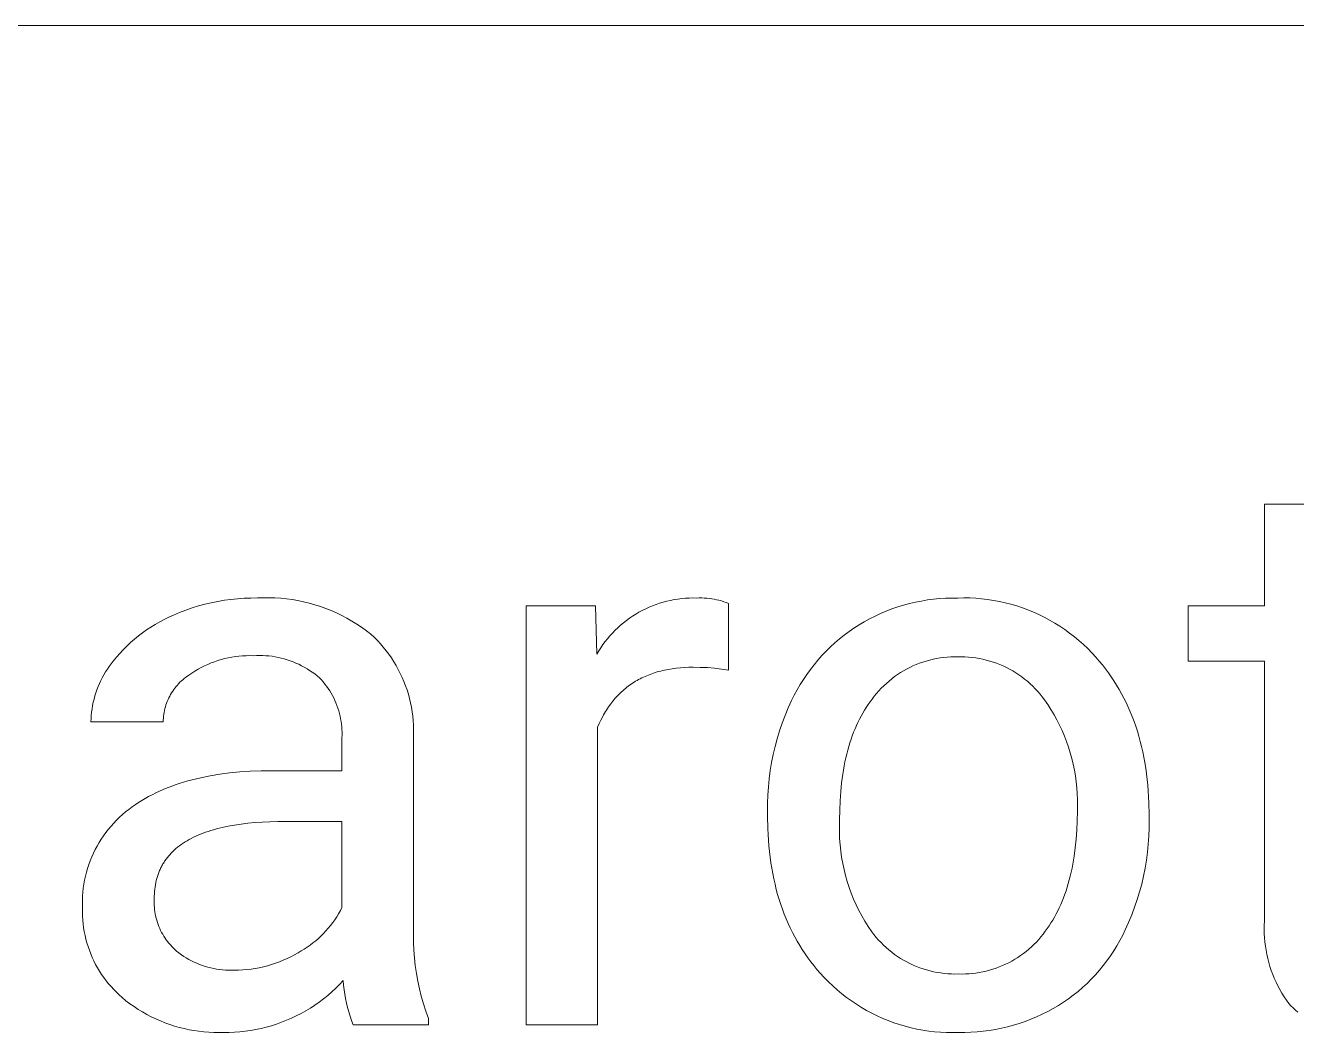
# Model space of a CAD drawing. Header units: millimetres. Extents: x 578 to 4608, y -138 to 2677.
# Drawn here: x 3785.6 to 3871.7, y 244.1 to 312.2 of the extents above; entities that cross this region are included whole.
import ezdxf

# ---------------------------------------------------------------- set-up
doc = ezdxf.new("R2010")
doc.units = ezdxf.units.MM
doc.header["$MEASUREMENT"] = 0
doc.layers.add('Domyślny', color=7, linetype='Continuous', true_color=0x000000)

msp = doc.modelspace()

# ---------------------------------------------------------------- linework, layer by layer
at = {"layer": 'Domyślny', "color": 18, "lineweight": 15, "true_color": 0x000000}
for p, q in [((4604.455, 312.228), (3085.218, 312.228)), ((3869.511, 272.946), (3869.511, 279.817)), ((3869.511, 279.817), (3874.356, 279.817)), ((3796.499, 272.655), (3796.924, 272.801)), ((3796.924, 272.801), (3797.354, 272.934)), ((3797.354, 272.934), (3797.789, 273.052)), ((3797.789, 273.052), (3798.226, 273.156)), ((3798.226, 273.156), (3798.667, 273.245)), ((3798.667, 273.245), (3799.111, 273.32)), ((3799.111, 273.32), (3799.557, 273.381)), ((3799.557, 273.381), (3800.005, 273.426)), ((3800.005, 273.426), (3800.454, 273.457)), ((3800.454, 273.457), (3800.904, 273.473)), ((3800.904, 273.473), (3801.354, 273.474)), ((3801.354, 273.474), (3801.746, 273.49)), ((3801.746, 273.49), (3802.138, 273.491)), ((3802.138, 273.491), (3802.531, 273.479)), ((3802.531, 273.479), (3802.922, 273.453)), ((3802.922, 273.453), (3803.313, 273.414)), ((3803.313, 273.414), (3803.702, 273.361)), ((3803.702, 273.361), (3804.088, 273.294)), ((3804.088, 273.294), (3804.473, 273.214)), ((3804.473, 273.214), (3804.854, 273.121)), ((3804.854, 273.121), (3805.232, 273.015)), ((3805.232, 273.015), (3805.605, 272.895)), ((3805.605, 272.895), (3805.975, 272.763)), ((3805.975, 272.763), (3806.339, 272.617)), ((3819.528, 244.589), (3819.528, 272.947)), ((3819.528, 272.947), (3824.238, 272.947)), ((3824.238, 272.947), (3824.319, 269.672)), ((3827.626, 272.744), (3827.858, 272.849)), ((3827.858, 272.849), (3828.093, 272.947)), ((3828.093, 272.947), (3828.332, 273.036)), ((3828.332, 273.036), (3828.573, 273.118)), ((3828.573, 273.118), (3828.817, 273.191)), ((3828.817, 273.191), (3829.063, 273.256)), ((3829.063, 273.256), (3829.311, 273.313)), ((3829.311, 273.313), (3829.561, 273.361)), ((3829.561, 273.361), (3829.813, 273.4)), ((3829.813, 273.4), (3830.066, 273.432)), ((3830.066, 273.432), (3830.319, 273.454)), ((3830.319, 273.454), (3830.574, 273.468)), ((3830.574, 273.468), (3830.828, 273.474)), ((3830.828, 273.474), (3831.083, 273.47)), ((3831.083, 273.47), (3831.252, 273.476)), ((3831.252, 273.476), (3831.42, 273.476)), ((3831.42, 273.476), (3831.589, 273.471)), ((3831.589, 273.471), (3831.758, 273.459)), ((3831.758, 273.459), (3831.926, 273.443)), ((3831.926, 273.443), (3832.093, 273.42)), ((3832.093, 273.42), (3832.26, 273.392)), ((3832.26, 273.392), (3832.425, 273.358)), ((3832.425, 273.358), (3832.589, 273.319)), ((3832.589, 273.319), (3832.752, 273.274)), ((3832.752, 273.274), (3832.913, 273.224)), ((3832.913, 273.224), (3833.073, 273.169)), ((3833.073, 273.169), (3833.23, 273.108)), ((3833.23, 273.108), (3833.23, 268.599)), ((3844.297, 272.73), (3844.687, 272.865)), ((3844.687, 272.865), (3845.082, 272.986)), ((3845.082, 272.986), (3845.48, 273.094)), ((3845.48, 273.094), (3845.882, 273.189)), ((3845.882, 273.189), (3846.287, 273.27)), ((3846.287, 273.27), (3846.694, 273.338)), ((3846.694, 273.338), (3847.103, 273.392)), ((3847.103, 273.392), (3847.514, 273.432)), ((3847.514, 273.432), (3847.926, 273.459)), ((3847.926, 273.459), (3848.338, 273.472)), ((3848.338, 273.472), (3848.751, 273.472)), ((3848.751, 273.472), (3849.156, 273.48)), ((3849.156, 273.48), (3849.56, 273.474)), ((3849.56, 273.474), (3849.964, 273.454)), ((3849.964, 273.454), (3850.367, 273.42)), ((3850.367, 273.42), (3850.769, 273.373)), ((3850.769, 273.373), (3851.169, 273.313)), ((3851.169, 273.313), (3851.566, 273.238)), ((3851.566, 273.238), (3851.961, 273.151)), ((3851.961, 273.151), (3852.353, 273.05)), ((3852.353, 273.05), (3852.741, 272.935)), ((3852.741, 272.935), (3853.125, 272.808)), ((3853.125, 272.808), (3853.504, 272.668)), ((3864.344, 269.201), (3864.344, 272.946)), ((3864.344, 272.946), (3869.511, 272.946)), ((3794.732, 271.862), (3795.037, 272.025)), ((3795.037, 272.025), (3795.348, 272.178)), ((3795.348, 272.178), (3795.663, 272.32)), ((3795.663, 272.32), (3796.078, 272.494)), ((3796.078, 272.494), (3796.499, 272.655)), ((3806.339, 272.617), (3806.699, 272.459)), ((3806.699, 272.459), (3807.052, 272.289)), ((3807.052, 272.289), (3807.4, 272.106)), ((3807.4, 272.106), (3807.741, 271.912)), ((3807.741, 271.912), (3808.075, 271.705)), ((3826.122, 271.795), (3826.322, 271.952)), ((3826.322, 271.952), (3826.528, 272.102)), ((3826.528, 272.102), (3826.739, 272.245)), ((3826.739, 272.245), (3826.954, 272.381)), ((3826.954, 272.381), (3827.174, 272.509)), ((3827.174, 272.509), (3827.398, 272.63)), ((3827.398, 272.63), (3827.626, 272.744)), ((3842.424, 271.869), (3842.786, 272.066)), ((3842.786, 272.066), (3843.155, 272.251)), ((3843.155, 272.251), (3843.531, 272.423)), ((3843.531, 272.423), (3843.911, 272.583)), ((3843.911, 272.583), (3844.297, 272.73)), ((3853.504, 272.668), (3853.878, 272.515)), ((3853.878, 272.515), (3854.247, 272.349)), ((3854.247, 272.349), (3854.61, 272.171)), ((3854.61, 272.171), (3854.967, 271.98)), ((3854.967, 271.98), (3855.317, 271.778)), ((3793.293, 270.903), (3793.568, 271.114)), ((3793.568, 271.114), (3793.849, 271.315)), ((3793.849, 271.315), (3794.137, 271.507)), ((3794.137, 271.507), (3794.432, 271.69)), ((3794.432, 271.69), (3794.732, 271.862)), ((3808.075, 271.705), (3808.401, 271.488)), ((3808.401, 271.488), (3808.72, 271.259)), ((3808.72, 271.259), (3809.03, 271.018)), ((3825.205, 270.914), (3825.376, 271.103)), ((3825.376, 271.103), (3825.553, 271.285)), ((3825.553, 271.285), (3825.737, 271.462)), ((3825.737, 271.462), (3825.927, 271.632)), ((3825.927, 271.632), (3826.122, 271.795)), ((3841.061, 270.958), (3841.389, 271.203)), ((3841.389, 271.203), (3841.724, 271.437)), ((3841.724, 271.437), (3842.068, 271.66)), ((3842.068, 271.66), (3842.424, 271.869)), ((3855.317, 271.778), (3855.661, 271.564)), ((3855.661, 271.564), (3855.996, 271.338)), ((3855.996, 271.338), (3856.324, 271.101)), ((3856.324, 271.101), (3856.644, 270.853)), ((3792.268, 269.974), (3792.512, 270.219)), ((3792.512, 270.219), (3792.765, 270.455)), ((3792.765, 270.455), (3793.025, 270.684)), ((3793.025, 270.684), (3793.293, 270.903)), ((3809.03, 271.018), (3809.25, 270.811)), ((3809.25, 270.811), (3809.463, 270.595)), ((3809.463, 270.595), (3809.669, 270.373)), ((3809.669, 270.373), (3809.866, 270.144)), ((3824.586, 270.106), (3824.73, 270.316)), ((3824.73, 270.316), (3824.882, 270.521)), ((3824.882, 270.521), (3825.04, 270.72)), ((3825.04, 270.72), (3825.205, 270.914)), ((3840.13, 270.158), (3840.432, 270.435)), ((3840.432, 270.435), (3840.742, 270.702)), ((3840.742, 270.702), (3841.061, 270.958)), ((3856.644, 270.853), (3856.954, 270.595)), ((3856.954, 270.595), (3857.256, 270.325)), ((3857.256, 270.325), (3857.549, 270.046)), ((3791.583, 269.193), (3791.803, 269.461)), ((3791.803, 269.461), (3792.031, 269.721)), ((3792.031, 269.721), (3792.268, 269.974)), ((3798.898, 269.309), (3798.665, 269.239)), ((3799.135, 269.372), (3798.898, 269.309)), ((3799.373, 269.426), (3799.135, 269.372)), ((3799.613, 269.471), (3799.373, 269.426)), ((3799.854, 269.509), (3799.613, 269.471)), ((3800.096, 269.538), (3799.854, 269.509)), ((3800.34, 269.558), (3800.096, 269.538)), ((3800.584, 269.57), (3800.34, 269.558)), ((3800.828, 269.574), (3800.584, 269.57)), ((3801.072, 269.569), (3800.828, 269.574)), ((3801.282, 269.58), (3801.072, 269.569)), ((3801.493, 269.583), (3801.282, 269.58)), ((3801.704, 269.58), (3801.493, 269.583)), ((3801.915, 269.569), (3801.704, 269.58)), ((3802.125, 269.551), (3801.915, 269.569)), ((3802.334, 269.526), (3802.125, 269.551)), ((3802.543, 269.494), (3802.334, 269.526)), ((3802.75, 269.454), (3802.543, 269.494)), ((3802.956, 269.408), (3802.75, 269.454)), ((3803.16, 269.355), (3802.956, 269.408)), ((3803.362, 269.295), (3803.16, 269.355)), ((3809.866, 270.144), (3810.056, 269.908)), ((3810.056, 269.908), (3810.238, 269.665)), ((3810.238, 269.665), (3810.411, 269.417)), ((3810.411, 269.417), (3810.576, 269.163)), ((3824.319, 269.672), (3824.449, 269.891)), ((3824.449, 269.891), (3824.586, 270.106)), ((3839.284, 269.269), (3839.556, 269.575)), ((3839.556, 269.575), (3839.839, 269.871)), ((3839.839, 269.871), (3840.13, 270.158)), ((3847.082, 269.326), (3846.849, 269.27)), ((3847.317, 269.373), (3847.082, 269.326)), ((3847.554, 269.413), (3847.317, 269.373)), ((3847.792, 269.444), (3847.554, 269.413)), ((3848.031, 269.467), (3847.792, 269.444)), ((3848.271, 269.481), (3848.031, 269.467)), ((3848.511, 269.488), (3848.271, 269.481)), ((3848.751, 269.486), (3848.511, 269.488)), ((3848.994, 269.489), (3848.751, 269.486)), ((3849.237, 269.483), (3848.994, 269.489)), ((3849.48, 269.469), (3849.237, 269.483)), ((3849.722, 269.446), (3849.48, 269.469)), ((3849.963, 269.415), (3849.722, 269.446)), ((3850.203, 269.376), (3849.963, 269.415)), ((3850.442, 269.328), (3850.203, 269.376)), ((3850.679, 269.272), (3850.442, 269.328)), ((3857.549, 270.046), (3857.832, 269.757)), ((3857.832, 269.757), (3858.105, 269.459)), ((3858.105, 269.459), (3858.326, 269.206)), ((3790.955, 268.275), (3791.068, 268.467)), ((3791.068, 268.467), (3791.188, 268.655)), ((3791.188, 268.655), (3791.314, 268.839)), ((3791.314, 268.839), (3791.446, 269.018)), ((3791.446, 269.018), (3791.583, 269.193)), ((3797.116, 268.525), (3796.911, 268.393)), ((3797.326, 268.65), (3797.116, 268.525)), ((3797.54, 268.767), (3797.326, 268.65)), ((3797.758, 268.877), (3797.54, 268.767)), ((3797.98, 268.979), (3797.758, 268.877)), ((3798.205, 269.074), (3797.98, 268.979)), ((3798.434, 269.16), (3798.205, 269.074)), ((3798.665, 269.239), (3798.434, 269.16)), ((3803.562, 269.228), (3803.362, 269.295)), ((3803.759, 269.154), (3803.562, 269.228)), ((3803.954, 269.073), (3803.759, 269.154)), ((3804.146, 268.986), (3803.954, 269.073)), ((3804.335, 268.893), (3804.146, 268.986)), ((3804.521, 268.793), (3804.335, 268.893)), ((3804.703, 268.686), (3804.521, 268.793)), ((3804.882, 268.574), (3804.703, 268.686)), ((3805.056, 268.456), (3804.882, 268.574)), ((3805.227, 268.331), (3805.056, 268.456)), ((3810.576, 269.163), (3810.732, 268.903)), ((3810.732, 268.903), (3810.878, 268.639)), ((3810.878, 268.639), (3811.016, 268.369)), ((3828.4, 268.465), (3828.279, 268.428)), ((3828.523, 268.5), (3828.4, 268.465)), ((3828.647, 268.532), (3828.523, 268.5)), ((3828.773, 268.563), (3828.647, 268.532)), ((3828.901, 268.592), (3828.773, 268.563)), ((3829.16, 268.644), (3828.901, 268.592)), ((3829.425, 268.687), (3829.16, 268.644)), ((3829.696, 268.723), (3829.425, 268.687)), ((3829.974, 268.751), (3829.696, 268.723)), ((3830.257, 268.771), (3829.974, 268.751)), ((3830.546, 268.783), (3830.257, 268.771)), ((3830.841, 268.787), (3830.546, 268.783)), ((3831.321, 268.78), (3830.841, 268.787)), ((3831.8, 268.758), (3831.321, 268.78)), ((3832.279, 268.721), (3831.8, 268.758)), ((3832.755, 268.667), (3832.279, 268.721)), ((3833.23, 268.599), (3832.755, 268.667)), ((3838.532, 268.3), (3838.772, 268.632)), ((3838.772, 268.632), (3839.023, 268.955)), ((3839.023, 268.955), (3839.284, 269.269)), ((3845.077, 268.544), (3844.872, 268.42)), ((3845.286, 268.661), (3845.077, 268.544)), ((3845.5, 268.771), (3845.286, 268.661)), ((3845.717, 268.874), (3845.5, 268.771)), ((3845.938, 268.968), (3845.717, 268.874)), ((3846.161, 269.056), (3845.938, 268.968)), ((3846.388, 269.135), (3846.161, 269.056)), ((3846.617, 269.207), (3846.388, 269.135)), ((3846.849, 269.27), (3846.617, 269.207)), ((3850.913, 269.208), (3850.679, 269.272)), ((3851.145, 269.136), (3850.913, 269.208)), ((3851.375, 269.055), (3851.145, 269.136)), ((3851.601, 268.967), (3851.375, 269.055)), ((3851.825, 268.871), (3851.601, 268.967)), ((3852.045, 268.767), (3851.825, 268.871)), ((3852.261, 268.655), (3852.045, 268.767)), ((3852.473, 268.536), (3852.261, 268.655)), ((3852.68, 268.41), (3852.473, 268.536)), ((3858.326, 269.206), (3858.539, 268.948)), ((3858.539, 268.948), (3858.746, 268.685)), ((3858.746, 268.685), (3858.946, 268.416)), ((3869.511, 269.201), (3864.344, 269.201)), ((3869.511, 251.607), (3869.511, 269.201)), ((3790.567, 267.474), (3790.654, 267.679)), ((3790.654, 267.679), (3790.748, 267.881)), ((3790.748, 267.881), (3790.848, 268.08)), ((3790.848, 268.08), (3790.955, 268.275)), ((3796.014, 267.673), (3795.926, 267.577)), ((3796.105, 267.766), (3796.014, 267.673)), ((3796.198, 267.856), (3796.105, 267.766)), ((3796.295, 267.942), (3796.198, 267.856)), ((3796.395, 268.025), (3796.295, 267.942)), ((3796.497, 268.105), (3796.395, 268.025)), ((3796.603, 268.181), (3796.497, 268.105)), ((3796.71, 268.254), (3796.603, 268.181)), ((3796.911, 268.393), (3796.71, 268.254)), ((3805.393, 268.201), (3805.227, 268.331)), ((3805.554, 268.066), (3805.393, 268.201)), ((3805.68, 267.93), (3805.554, 268.066)), ((3805.801, 267.79), (3805.68, 267.93)), ((3805.918, 267.645), (3805.801, 267.79)), ((3806.029, 267.497), (3805.918, 267.645)), ((3811.016, 268.369), (3811.145, 268.095)), ((3811.145, 268.095), (3811.264, 267.817)), ((3811.264, 267.817), (3811.373, 267.534)), ((3826.638, 267.639), (3826.54, 267.57)), ((3826.737, 267.705), (3826.638, 267.639)), ((3826.837, 267.77), (3826.737, 267.705)), ((3826.939, 267.833), (3826.837, 267.77)), ((3827.042, 267.893), (3826.939, 267.833)), ((3827.147, 267.952), (3827.042, 267.893)), ((3827.254, 268.008), (3827.147, 267.952)), ((3827.361, 268.063), (3827.254, 268.008)), ((3827.471, 268.116), (3827.361, 268.063)), ((3827.582, 268.166), (3827.471, 268.116)), ((3827.694, 268.215), (3827.582, 268.166)), ((3827.808, 268.261), (3827.694, 268.215)), ((3827.923, 268.306), (3827.808, 268.261)), ((3828.04, 268.349), (3827.923, 268.306)), ((3828.159, 268.39), (3828.04, 268.349)), ((3828.279, 268.428), (3828.159, 268.39)), ((3837.88, 267.261), (3838.085, 267.614)), ((3838.085, 267.614), (3838.303, 267.961)), ((3838.303, 267.961), (3838.532, 268.3)), ((3843.916, 267.696), (3843.74, 267.532)), ((3844.096, 267.854), (3843.916, 267.696)), ((3844.283, 268.005), (3844.096, 267.854)), ((3844.474, 268.15), (3844.283, 268.005)), ((3844.671, 268.288), (3844.474, 268.15)), ((3844.872, 268.42), (3844.671, 268.288)), ((3852.884, 268.276), (3852.68, 268.41)), ((3853.082, 268.136), (3852.884, 268.276)), ((3853.276, 267.989), (3853.082, 268.136)), ((3853.464, 267.835), (3853.276, 267.989)), ((3853.647, 267.674), (3853.464, 267.835)), ((3853.824, 267.507), (3853.647, 267.674)), ((3858.946, 268.416), (3859.138, 268.142)), ((3859.138, 268.142), (3859.324, 267.863)), ((3859.324, 267.863), (3859.503, 267.579)), ((3790.289, 266.628), (3790.348, 266.843)), ((3790.348, 266.843), (3790.414, 267.056)), ((3790.414, 267.056), (3790.487, 267.266)), ((3790.487, 267.266), (3790.567, 267.474)), ((3795.411, 266.831), (3795.352, 266.716)), ((3795.473, 266.945), (3795.411, 266.831)), ((3795.54, 267.057), (3795.473, 266.945)), ((3795.61, 267.166), (3795.54, 267.057)), ((3795.684, 267.273), (3795.61, 267.166)), ((3795.761, 267.377), (3795.684, 267.273)), ((3795.842, 267.478), (3795.761, 267.377)), ((3795.926, 267.577), (3795.842, 267.478)), ((3806.135, 267.346), (3806.029, 267.497)), ((3806.237, 267.19), (3806.135, 267.346)), ((3806.333, 267.032), (3806.237, 267.19)), ((3806.423, 266.87), (3806.333, 267.032)), ((3806.508, 266.705), (3806.423, 266.87)), ((3811.373, 267.534), (3811.473, 267.248)), ((3811.473, 267.248), (3811.563, 266.959)), ((3811.563, 266.959), (3811.643, 266.667)), ((3825.65, 266.776), (3825.569, 266.686)), ((3825.732, 266.865), (3825.65, 266.776)), ((3825.816, 266.951), (3825.732, 266.865)), ((3825.901, 267.035), (3825.816, 266.951)), ((3825.988, 267.118), (3825.901, 267.035)), ((3826.076, 267.198), (3825.988, 267.118)), ((3826.166, 267.277), (3826.076, 267.198)), ((3826.257, 267.353), (3826.166, 267.277)), ((3826.35, 267.428), (3826.257, 267.353)), ((3826.445, 267.5), (3826.35, 267.428)), ((3826.54, 267.57), (3826.445, 267.5)), ((3837.505, 266.533), (3837.686, 266.9)), ((3837.686, 266.9), (3837.88, 267.261)), ((3843.098, 266.819), (3842.953, 266.627)), ((3843.249, 267.005), (3843.098, 266.819)), ((3843.407, 267.187), (3843.249, 267.005)), ((3843.57, 267.362), (3843.407, 267.187)), ((3843.74, 267.532), (3843.57, 267.362)), ((3853.995, 267.335), (3853.824, 267.507)), ((3854.16, 267.156), (3853.995, 267.335)), ((3854.318, 266.972), (3854.16, 267.156)), ((3854.47, 266.782), (3854.318, 266.972)), ((3854.616, 266.587), (3854.47, 266.782)), ((3859.503, 267.579), (3859.675, 267.29)), ((3859.675, 267.29), (3859.84, 266.995)), ((3859.84, 266.995), (3859.998, 266.696)), ((3790.126, 265.753), (3790.156, 265.974)), ((3790.156, 265.974), (3790.193, 266.193)), ((3790.193, 266.193), (3790.237, 266.412)), ((3790.237, 266.412), (3790.289, 266.628)), ((3795.084, 265.985), (3795.054, 265.859)), ((3795.118, 266.111), (3795.084, 265.985)), ((3795.157, 266.235), (3795.118, 266.111)), ((3795.199, 266.357), (3795.157, 266.235)), ((3795.246, 266.478), (3795.199, 266.357)), ((3795.297, 266.598), (3795.246, 266.478)), ((3795.352, 266.716), (3795.297, 266.598)), ((3806.587, 266.538), (3806.508, 266.705)), ((3806.661, 266.368), (3806.587, 266.538)), ((3806.729, 266.195), (3806.661, 266.368)), ((3806.791, 266.021), (3806.729, 266.195)), ((3806.847, 265.844), (3806.791, 266.021)), ((3811.643, 266.667), (3811.712, 266.373)), ((3811.712, 266.373), (3811.772, 266.076)), ((3811.772, 266.076), (3811.822, 265.777)), ((3824.977, 265.892), (3824.909, 265.783)), ((3825.045, 265.998), (3824.977, 265.892)), ((3825.116, 266.102), (3825.045, 265.998)), ((3825.187, 266.204), (3825.116, 266.102)), ((3825.261, 266.305), (3825.187, 266.204)), ((3825.335, 266.403), (3825.261, 266.305)), ((3825.412, 266.499), (3825.335, 266.403)), ((3825.489, 266.594), (3825.412, 266.499)), ((3825.569, 266.686), (3825.489, 266.594)), ((3837.063, 265.519), (3837.276, 266.03)), ((3837.276, 266.03), (3837.505, 266.533)), ((3842.439, 265.879), (3842.321, 265.679)), ((3842.561, 266.073), (3842.439, 265.879)), ((3842.688, 266.263), (3842.561, 266.073)), ((3842.818, 266.447), (3842.688, 266.263)), ((3842.953, 266.627), (3842.818, 266.447)), ((3854.844, 266.257), (3854.616, 266.587)), ((3855.06, 265.919), (3854.844, 266.257)), ((3855.265, 265.574), (3855.06, 265.919)), ((3859.998, 266.696), (3860.149, 266.391)), ((3860.149, 266.391), (3860.293, 266.081)), ((3860.293, 266.081), (3860.43, 265.766)), ((3790.08, 265.087), (3790.088, 265.309)), ((3794.965, 265.087), (3790.08, 265.087)), ((3790.088, 265.309), (3790.103, 265.531)), ((3790.103, 265.531), (3790.126, 265.753)), ((3794.969, 265.216), (3794.965, 265.087)), ((3794.978, 265.346), (3794.969, 265.216)), ((3794.99, 265.475), (3794.978, 265.346)), ((3795.007, 265.604), (3794.99, 265.475)), ((3795.029, 265.732), (3795.007, 265.604)), ((3795.054, 265.859), (3795.029, 265.732)), ((3806.897, 265.665), (3806.847, 265.844)), ((3806.941, 265.485), (3806.897, 265.665)), ((3806.979, 265.304), (3806.941, 265.485)), ((3807.011, 265.121), (3806.979, 265.304)), ((3807.036, 264.938), (3807.011, 265.121)), ((3811.822, 265.777), (3811.861, 265.477)), ((3811.861, 265.477), (3811.89, 265.176)), ((3811.89, 265.176), (3811.909, 264.873)), ((3824.596, 265.213), (3824.481, 264.97)), ((3824.717, 265.447), (3824.596, 265.213)), ((3824.78, 265.561), (3824.717, 265.447)), ((3824.844, 265.673), (3824.78, 265.561)), ((3824.909, 265.783), (3824.844, 265.673)), ((3836.868, 265.002), (3837.063, 265.519)), ((3841.992, 265.052), (3841.891, 264.833)), ((3842.098, 265.266), (3841.992, 265.052)), ((3842.207, 265.475), (3842.098, 265.266)), ((3842.321, 265.679), (3842.207, 265.475)), ((3855.459, 265.223), (3855.265, 265.574)), ((3855.641, 264.865), (3855.459, 265.223)), ((3860.43, 265.766), (3860.56, 265.445)), ((3860.56, 265.445), (3860.683, 265.119)), ((3860.683, 265.119), (3860.799, 264.789)), ((3807.056, 264.754), (3807.036, 264.938)), ((3807.069, 264.569), (3807.056, 264.754)), ((3807.076, 264.384), (3807.069, 264.569)), ((3807.071, 264.013), (3807.076, 264.198)), ((3807.076, 264.198), (3807.076, 264.384)), ((3811.909, 264.873), (3811.918, 264.571)), ((3811.918, 264.571), (3811.916, 264.268)), ((3811.916, 264.268), (3811.916, 251.223)), ((3824.481, 264.97), (3824.373, 264.72)), ((3824.373, 264.72), (3824.373, 244.589)), ((3836.529, 263.949), (3836.69, 264.478)), ((3836.69, 264.478), (3836.868, 265.002)), ((3841.614, 264.147), (3841.53, 263.909)), ((3841.702, 264.381), (3841.614, 264.147)), ((3841.795, 264.609), (3841.702, 264.381)), ((3841.891, 264.833), (3841.795, 264.609)), ((3855.81, 264.501), (3855.641, 264.865)), ((3855.968, 264.132), (3855.81, 264.501)), ((3860.799, 264.789), (3860.909, 264.453)), ((3860.909, 264.453), (3861.011, 264.111)), ((3807.071, 261.785), (3807.071, 264.013)), ((3836.259, 262.876), (3836.385, 263.415)), ((3836.385, 263.415), (3836.529, 263.949)), ((3841.375, 263.418), (3841.304, 263.165)), ((3841.451, 263.666), (3841.375, 263.418)), ((3841.53, 263.909), (3841.451, 263.666)), ((3856.113, 263.758), (3855.968, 264.132)), ((3856.245, 263.379), (3856.113, 263.758)), ((3856.365, 262.996), (3856.245, 263.379)), ((3861.011, 264.111), (3861.106, 263.765)), ((3861.106, 263.765), (3861.194, 263.413)), ((3861.194, 263.413), (3861.275, 263.057)), ((3836.151, 262.334), (3836.259, 262.876)), ((3841.175, 262.644), (3841.117, 262.377)), ((3841.238, 262.907), (3841.175, 262.644)), ((3841.304, 263.165), (3841.238, 262.907)), ((3856.472, 262.61), (3856.365, 262.996)), ((3856.566, 262.22), (3856.472, 262.61)), ((3861.275, 263.057), (3861.349, 262.695)), ((3861.349, 262.695), (3861.416, 262.328)), ((3798.798, 261.543), (3799.466, 261.63)), ((3799.466, 261.63), (3800.154, 261.698)), ((3800.154, 261.698), (3800.864, 261.746)), ((3800.864, 261.746), (3801.595, 261.775)), ((3801.595, 261.775), (3802.347, 261.785)), ((3802.347, 261.785), (3807.071, 261.785)), ((3835.989, 261.24), (3836.061, 261.788)), ((3836.061, 261.788), (3836.151, 262.334)), ((3841.014, 261.827), (3840.968, 261.545)), ((3841.063, 262.104), (3841.014, 261.827)), ((3841.117, 262.377), (3841.063, 262.104)), ((3856.647, 261.827), (3856.566, 262.22)), ((3856.715, 261.431), (3856.647, 261.827)), ((3861.416, 262.328), (3861.476, 261.955)), ((3861.476, 261.955), (3861.529, 261.578)), ((3861.529, 261.578), (3861.575, 261.195)), ((3795.239, 260.618), (3795.506, 260.721)), ((3795.506, 260.721), (3795.779, 260.82)), ((3795.779, 260.82), (3796.057, 260.914)), ((3796.057, 260.914), (3796.341, 261.002)), ((3796.341, 261.002), (3796.629, 261.087)), ((3796.629, 261.087), (3796.923, 261.166)), ((3796.923, 261.166), (3797.222, 261.241)), ((3797.222, 261.241), (3797.527, 261.311)), ((3797.527, 261.311), (3797.837, 261.376)), ((3797.837, 261.376), (3798.152, 261.436)), ((3798.152, 261.436), (3798.798, 261.543)), ((3835.934, 260.689), (3835.989, 261.24)), ((3840.891, 260.965), (3840.83, 260.367)), ((3840.968, 261.545), (3840.891, 260.965)), ((3856.77, 261.034), (3856.715, 261.431)), ((3856.811, 260.635), (3856.77, 261.034)), ((3861.575, 261.195), (3861.614, 260.807)), ((3861.614, 260.807), (3861.645, 260.414)), ((3793.517, 259.765), (3793.747, 259.901)), ((3793.747, 259.901), (3793.982, 260.032)), ((3793.982, 260.032), (3794.223, 260.159)), ((3794.223, 260.159), (3794.469, 260.281)), ((3794.469, 260.281), (3794.72, 260.398)), ((3794.72, 260.398), (3794.977, 260.511)), ((3794.977, 260.511), (3795.239, 260.618)), ((3835.88, 259.584), (3835.898, 260.137)), ((3835.898, 260.137), (3835.934, 260.689)), ((3840.83, 260.367), (3840.787, 259.749)), ((3856.84, 260.234), (3856.811, 260.635)), ((3856.854, 259.833), (3856.84, 260.234)), ((3861.645, 260.414), (3861.67, 260.016)), ((3861.67, 260.016), (3861.688, 259.612)), ((3792.212, 258.817), (3792.422, 258.995)), ((3792.422, 258.995), (3792.637, 259.166)), ((3792.637, 259.166), (3792.858, 259.329)), ((3792.858, 259.329), (3793.072, 259.479)), ((3793.072, 259.479), (3793.292, 259.624)), ((3793.292, 259.624), (3793.517, 259.765)), ((3835.881, 259.031), (3835.88, 259.584)), ((3835.881, 258.696), (3835.881, 259.031)), ((3840.761, 259.111), (3840.752, 258.454)), ((3840.787, 259.749), (3840.761, 259.111)), ((3856.835, 258.389), (3856.844, 259.031)), ((3856.844, 259.031), (3856.856, 259.432)), ((3856.856, 259.432), (3856.854, 259.833)), ((3861.688, 259.612), (3861.702, 258.79)), ((3791.439, 258.036), (3791.622, 258.241)), ((3791.622, 258.241), (3791.812, 258.44)), ((3791.812, 258.44), (3792.009, 258.632)), ((3792.009, 258.632), (3792.212, 258.817)), ((3800.238, 258.166), (3799.793, 258.099)), ((3800.7, 258.222), (3800.238, 258.166)), ((3801.179, 258.268), (3800.7, 258.222)), ((3801.676, 258.303), (3801.179, 258.268)), ((3802.191, 258.329), (3801.676, 258.303)), ((3802.723, 258.344), (3802.191, 258.329)), ((3803.273, 258.349), (3802.723, 258.344)), ((3807.071, 258.349), (3803.273, 258.349)), ((3807.071, 252.525), (3807.071, 258.349)), ((3835.895, 257.878), (3835.881, 258.696)), ((3840.752, 258.454), (3840.739, 258.032)), ((3856.81, 257.764), (3856.835, 258.389)), ((3861.702, 258.79), (3861.702, 258.454)), ((3861.702, 258.454), (3861.702, 257.906)), ((3790.78, 257.157), (3790.934, 257.385)), ((3790.934, 257.385), (3791.095, 257.608)), ((3791.095, 257.608), (3791.263, 257.825)), ((3791.263, 257.825), (3791.439, 258.036)), ((3797.019, 257.276), (3796.869, 257.201)), ((3797.174, 257.349), (3797.019, 257.276)), ((3797.332, 257.419), (3797.174, 257.349)), ((3797.495, 257.487), (3797.332, 257.419)), ((3797.663, 257.552), (3797.495, 257.487)), ((3797.835, 257.614), (3797.663, 257.552)), ((3798.011, 257.674), (3797.835, 257.614)), ((3798.191, 257.732), (3798.011, 257.674)), ((3798.376, 257.786), (3798.191, 257.732)), ((3798.566, 257.839), (3798.376, 257.786)), ((3798.759, 257.888), (3798.566, 257.839)), ((3798.957, 257.936), (3798.759, 257.888)), ((3799.367, 258.023), (3798.957, 257.936)), ((3799.793, 258.099), (3799.367, 258.023)), ((3835.912, 257.477), (3835.895, 257.878)), ((3835.936, 257.081), (3835.912, 257.477)), ((3840.739, 258.032), (3840.739, 257.61)), ((3840.739, 257.61), (3840.755, 257.188)), ((3856.767, 257.158), (3856.81, 257.764)), ((3861.684, 257.358), (3861.648, 256.811)), ((3861.702, 257.906), (3861.684, 257.358)), ((3790.248, 256.196), (3790.369, 256.443)), ((3790.369, 256.443), (3790.498, 256.686)), ((3790.498, 256.686), (3790.635, 256.924)), ((3790.635, 256.924), (3790.78, 257.157)), ((3795.716, 256.409), (3795.61, 256.308)), ((3795.827, 256.507), (3795.716, 256.409)), ((3795.942, 256.603), (3795.827, 256.507)), ((3796.061, 256.696), (3795.942, 256.603)), ((3796.185, 256.786), (3796.061, 256.696)), ((3796.313, 256.874), (3796.185, 256.786)), ((3796.446, 256.96), (3796.313, 256.874)), ((3796.583, 257.043), (3796.446, 256.96)), ((3796.724, 257.123), (3796.583, 257.043)), ((3796.869, 257.201), (3796.724, 257.123)), ((3835.967, 256.691), (3835.936, 257.081)), ((3836.005, 256.305), (3835.967, 256.691)), ((3840.755, 257.188), (3840.785, 256.767)), ((3840.785, 256.767), (3840.83, 256.348)), ((3856.631, 256), (3856.708, 256.57)), ((3856.708, 256.57), (3856.767, 257.158)), ((3861.648, 256.811), (3861.594, 256.266)), ((3789.938, 255.432), (3790.033, 255.69)), ((3790.033, 255.69), (3790.136, 255.945)), ((3790.136, 255.945), (3790.248, 256.196)), ((3795.025, 255.592), (3794.987, 255.532)), ((3795.063, 255.651), (3795.025, 255.592)), ((3795.103, 255.709), (3795.063, 255.651)), ((3795.144, 255.766), (3795.103, 255.709)), ((3795.185, 255.824), (3795.144, 255.766)), ((3795.228, 255.88), (3795.185, 255.824)), ((3795.272, 255.936), (3795.228, 255.88)), ((3795.317, 255.991), (3795.272, 255.936)), ((3795.41, 256.099), (3795.317, 255.991)), ((3795.508, 256.205), (3795.41, 256.099)), ((3795.61, 256.308), (3795.508, 256.205)), ((3836.05, 255.925), (3836.005, 256.305)), ((3836.102, 255.55), (3836.05, 255.925)), ((3836.161, 255.18), (3836.102, 255.55)), ((3840.83, 256.348), (3840.889, 255.93)), ((3840.889, 255.93), (3840.963, 255.514)), ((3856.538, 255.448), (3856.587, 255.721)), ((3856.587, 255.721), (3856.631, 256)), ((3861.522, 255.722), (3861.433, 255.181)), ((3861.594, 256.266), (3861.522, 255.722)), ((3789.708, 254.64), (3789.776, 254.907)), ((3789.776, 254.907), (3789.853, 255.171)), ((3789.853, 255.171), (3789.938, 255.432)), ((3794.623, 254.768), (3794.578, 254.631)), ((3794.673, 254.901), (3794.623, 254.768)), ((3794.7, 254.967), (3794.673, 254.901)), ((3794.727, 255.033), (3794.7, 254.967)), ((3794.756, 255.097), (3794.727, 255.033)), ((3794.786, 255.161), (3794.756, 255.097)), ((3794.817, 255.225), (3794.786, 255.161)), ((3794.849, 255.287), (3794.817, 255.225)), ((3794.882, 255.349), (3794.849, 255.287)), ((3794.916, 255.411), (3794.882, 255.349)), ((3794.951, 255.472), (3794.916, 255.411)), ((3794.987, 255.532), (3794.951, 255.472)), ((3836.227, 254.815), (3836.161, 255.18)), ((3836.3, 254.455), (3836.227, 254.815)), ((3840.963, 255.514), (3841.051, 255.101)), ((3841.051, 255.101), (3841.153, 254.692)), ((3841.153, 254.692), (3841.27, 254.286)), ((3856.366, 254.654), (3856.428, 254.914)), ((3856.428, 254.914), (3856.485, 255.179)), ((3856.485, 255.179), (3856.538, 255.448)), ((3861.433, 255.181), (3861.325, 254.644)), ((3789.531, 253.556), (3789.561, 253.829)), ((3789.561, 253.829), (3789.601, 254.101)), ((3789.601, 254.101), (3789.65, 254.372)), ((3789.65, 254.372), (3789.708, 254.64)), ((3794.416, 253.912), (3794.396, 253.76)), ((3794.439, 254.061), (3794.416, 253.912)), ((3794.468, 254.207), (3794.439, 254.061)), ((3794.5, 254.351), (3794.468, 254.207)), ((3794.537, 254.492), (3794.5, 254.351)), ((3794.578, 254.631), (3794.537, 254.492)), ((3836.38, 254.101), (3836.3, 254.455)), ((3836.466, 253.751), (3836.38, 254.101)), ((3841.27, 254.286), (3841.4, 253.885)), ((3841.4, 253.885), (3841.545, 253.488)), ((3856.077, 253.657), (3856.156, 253.9)), ((3856.156, 253.9), (3856.23, 254.146)), ((3856.23, 254.146), (3856.3, 254.398)), ((3856.3, 254.398), (3856.366, 254.654)), ((3861.201, 254.11), (3861.058, 253.581)), ((3861.325, 254.644), (3861.201, 254.11)), ((3789.496, 252.733), (3789.498, 253.007)), ((3789.498, 253.007), (3789.51, 253.282)), ((3789.51, 253.282), (3789.531, 253.556)), ((3794.356, 252.981), (3794.355, 252.832)), ((3794.362, 253.129), (3794.356, 252.981)), ((3794.364, 253.29), (3794.362, 253.129)), ((3794.37, 253.45), (3794.364, 253.29)), ((3794.381, 253.606), (3794.37, 253.45)), ((3794.396, 253.76), (3794.381, 253.606)), ((3836.56, 253.407), (3836.466, 253.751)), ((3836.661, 253.068), (3836.56, 253.407)), ((3836.768, 252.734), (3836.661, 253.068)), ((3841.545, 253.488), (3841.703, 253.097)), ((3841.703, 253.097), (3841.874, 252.711)), ((3855.816, 252.957), (3855.907, 253.186)), ((3855.907, 253.186), (3855.994, 253.419)), ((3855.994, 253.419), (3856.077, 253.657)), ((3860.899, 253.056), (3860.722, 252.537)), ((3861.058, 253.581), (3860.899, 253.056)), ((3789.503, 252.458), (3789.496, 252.733)), ((3789.501, 252.196), (3789.503, 252.458)), ((3789.509, 251.934), (3789.501, 252.196)), ((3794.355, 252.832), (3794.359, 252.684)), ((3794.359, 252.684), (3794.369, 252.536)), ((3794.369, 252.536), (3794.383, 252.388)), ((3794.383, 252.388), (3794.403, 252.241)), ((3794.403, 252.241), (3794.427, 252.095)), ((3806.714, 251.898), (3806.84, 252.103)), ((3806.84, 252.103), (3806.959, 252.312)), ((3806.959, 252.312), (3807.071, 252.525)), ((3836.883, 252.405), (3836.768, 252.734)), ((3837.004, 252.081), (3836.883, 252.405)), ((3841.874, 252.711), (3842.059, 252.332)), ((3842.059, 252.332), (3842.257, 251.959)), ((3855.408, 252.086), (3855.517, 252.297)), ((3855.517, 252.297), (3855.621, 252.513)), ((3855.621, 252.513), (3855.721, 252.733)), ((3855.721, 252.733), (3855.816, 252.957)), ((3860.722, 252.537), (3860.529, 252.024)), ((3789.525, 251.672), (3789.509, 251.934)), ((3789.55, 251.411), (3789.525, 251.672)), ((3789.584, 251.151), (3789.55, 251.411)), ((3794.427, 252.095), (3794.456, 251.95)), ((3794.456, 251.95), (3794.491, 251.805)), ((3794.491, 251.805), (3794.53, 251.662)), ((3794.53, 251.662), (3794.574, 251.52)), ((3794.574, 251.52), (3794.623, 251.38)), ((3794.623, 251.38), (3794.676, 251.242)), ((3794.676, 251.242), (3794.734, 251.106)), ((3806.144, 251.125), (3806.296, 251.311)), ((3806.296, 251.311), (3806.442, 251.502)), ((3806.442, 251.502), (3806.582, 251.698)), ((3806.582, 251.698), (3806.714, 251.898)), ((3837.133, 251.762), (3837.004, 252.081)), ((3837.268, 251.448), (3837.133, 251.762)), ((3837.41, 251.14), (3837.268, 251.448)), ((3842.257, 251.959), (3842.468, 251.593)), ((3842.468, 251.593), (3842.691, 251.235)), ((3854.803, 251.096), (3854.933, 251.285)), ((3854.933, 251.285), (3855.058, 251.479)), ((3855.058, 251.479), (3855.179, 251.677)), ((3855.179, 251.677), (3855.296, 251.879)), ((3855.296, 251.879), (3855.408, 252.086)), ((3860.318, 251.518), (3860.092, 251.019)), ((3860.529, 252.024), (3860.318, 251.518)), ((3869.495, 251.041), (3869.498, 251.324)), ((3869.498, 251.324), (3869.511, 251.607)), ((3789.626, 250.892), (3789.584, 251.151)), ((3789.678, 250.635), (3789.626, 250.892)), ((3789.738, 250.38), (3789.678, 250.635)), ((3789.807, 250.127), (3789.738, 250.38)), ((3794.734, 251.106), (3794.797, 250.971)), ((3794.797, 250.971), (3794.864, 250.839)), ((3794.864, 250.839), (3794.936, 250.709)), ((3794.936, 250.709), (3795.012, 250.582)), ((3795.012, 250.582), (3795.093, 250.457)), ((3795.093, 250.457), (3795.177, 250.335)), ((3805.294, 250.277), (3805.475, 250.435)), ((3805.475, 250.435), (3805.651, 250.599)), ((3805.651, 250.599), (3805.821, 250.769)), ((3805.821, 250.769), (3805.986, 250.944)), ((3805.986, 250.944), (3806.144, 251.125)), ((3811.916, 251.223), (3811.903, 250.695)), ((3811.903, 250.695), (3811.908, 250.167)), ((3837.56, 250.836), (3837.41, 251.14)), ((3837.716, 250.538), (3837.56, 250.836)), ((3837.879, 250.244), (3837.716, 250.538)), ((3842.691, 251.235), (3842.927, 250.885)), ((3842.927, 250.885), (3843.074, 250.692)), ((3843.074, 250.692), (3843.228, 250.504)), ((3843.228, 250.504), (3843.388, 250.322)), ((3854.23, 250.362), (3854.383, 250.54)), ((3854.383, 250.54), (3854.529, 250.724)), ((3854.529, 250.724), (3854.67, 250.912)), ((3854.67, 250.912), (3854.803, 251.096)), ((3859.914, 250.652), (3859.725, 250.291)), ((3860.092, 251.019), (3859.914, 250.652)), ((3869.5, 250.758), (3869.495, 251.041)), ((3869.515, 250.476), (3869.5, 250.758)), ((3869.54, 250.194), (3869.515, 250.476)), ((3789.884, 249.876), (3789.807, 250.127)), ((3789.97, 249.629), (3789.884, 249.876)), ((3790.064, 249.384), (3789.97, 249.629)), ((3795.177, 250.335), (3795.266, 250.217)), ((3795.266, 250.217), (3795.359, 250.101)), ((3795.359, 250.101), (3795.455, 249.988)), ((3795.455, 249.988), (3795.556, 249.879)), ((3795.556, 249.879), (3795.66, 249.773)), ((3795.66, 249.773), (3795.767, 249.671)), ((3795.767, 249.671), (3795.878, 249.572)), ((3795.878, 249.572), (3796.036, 249.449)), ((3804.105, 249.465), (3804.314, 249.583)), ((3804.314, 249.583), (3804.519, 249.709)), ((3804.519, 249.709), (3804.72, 249.841)), ((3804.72, 249.841), (3804.916, 249.98)), ((3804.916, 249.98), (3805.108, 250.125)), ((3805.108, 250.125), (3805.294, 250.277)), ((3811.908, 250.167), (3811.931, 249.639)), ((3811.931, 249.639), (3811.971, 249.113)), ((3838.05, 249.956), (3837.879, 250.244)), ((3838.227, 249.673), (3838.05, 249.956)), ((3838.411, 249.395), (3838.227, 249.673)), ((3843.388, 250.322), (3843.555, 250.145)), ((3843.555, 250.145), (3843.727, 249.974)), ((3843.727, 249.974), (3843.905, 249.81)), ((3843.905, 249.81), (3844.089, 249.651)), ((3844.089, 249.651), (3844.278, 249.499)), ((3853.196, 249.41), (3853.382, 249.554)), ((3853.382, 249.554), (3853.562, 249.704)), ((3853.562, 249.704), (3853.737, 249.86)), ((3853.737, 249.86), (3853.907, 250.022)), ((3853.907, 250.022), (3854.072, 250.189)), ((3854.072, 250.189), (3854.23, 250.362)), ((3859.309, 249.589), (3859.083, 249.249)), ((3859.523, 249.936), (3859.309, 249.589)), ((3859.725, 250.291), (3859.523, 249.936)), ((3869.574, 249.913), (3869.54, 250.194)), ((3869.617, 249.633), (3869.574, 249.913)), ((3869.67, 249.355), (3869.617, 249.633)), ((3790.167, 249.143), (3790.064, 249.384)), ((3790.278, 248.905), (3790.167, 249.143)), ((3790.397, 248.671), (3790.278, 248.905)), ((3790.523, 248.442), (3790.397, 248.671)), ((3796.036, 249.449), (3796.198, 249.331)), ((3796.198, 249.331), (3796.363, 249.219)), ((3796.363, 249.219), (3796.533, 249.113)), ((3796.533, 249.113), (3796.706, 249.013)), ((3796.706, 249.013), (3796.883, 248.918)), ((3796.883, 248.918), (3797.062, 248.83)), ((3797.062, 248.83), (3797.245, 248.748)), ((3797.245, 248.748), (3797.43, 248.672)), ((3797.43, 248.672), (3797.618, 248.603)), ((3802.024, 248.583), (3802.296, 248.662)), ((3802.296, 248.662), (3802.565, 248.75)), ((3802.565, 248.75), (3802.831, 248.848)), ((3802.831, 248.848), (3803.094, 248.954)), ((3803.094, 248.954), (3803.353, 249.069)), ((3803.353, 249.069), (3803.608, 249.193)), ((3803.608, 249.193), (3803.859, 249.325)), ((3803.859, 249.325), (3804.105, 249.465)), ((3811.971, 249.113), (3812.03, 248.588)), ((3838.602, 249.122), (3838.411, 249.395)), ((3838.801, 248.854), (3838.602, 249.122)), ((3839.006, 248.591), (3838.801, 248.854)), ((3844.278, 249.499), (3844.473, 249.353)), ((3844.473, 249.353), (3844.672, 249.215)), ((3844.672, 249.215), (3844.876, 249.083)), ((3844.876, 249.083), (3845.084, 248.958)), ((3845.084, 248.958), (3845.297, 248.841)), ((3845.297, 248.841), (3845.513, 248.731)), ((3845.513, 248.731), (3845.734, 248.629)), ((3851.778, 248.589), (3851.992, 248.685)), ((3851.992, 248.685), (3852.203, 248.789)), ((3852.203, 248.789), (3852.41, 248.899)), ((3852.41, 248.899), (3852.613, 249.017)), ((3852.613, 249.017), (3852.812, 249.141)), ((3852.812, 249.141), (3853.006, 249.272)), ((3853.006, 249.272), (3853.196, 249.41)), ((3858.846, 248.918), (3858.598, 248.594)), ((3859.083, 249.249), (3858.846, 248.918)), ((3869.732, 249.079), (3869.67, 249.355)), ((3869.803, 248.805), (3869.732, 249.079)), ((3869.883, 248.534), (3869.803, 248.805)), ((3790.658, 248.217), (3790.523, 248.442)), ((3790.8, 247.996), (3790.658, 248.217)), ((3790.949, 247.781), (3790.8, 247.996)), ((3797.618, 248.603), (3797.808, 248.54)), ((3797.808, 248.54), (3798, 248.484)), ((3798, 248.484), (3798.194, 248.435)), ((3798.194, 248.435), (3798.39, 248.392)), ((3798.39, 248.392), (3798.587, 248.356)), ((3798.587, 248.356), (3798.785, 248.327)), ((3798.785, 248.327), (3798.984, 248.304)), ((3798.984, 248.304), (3799.183, 248.289)), ((3799.183, 248.289), (3799.383, 248.28)), ((3799.383, 248.28), (3799.583, 248.279)), ((3799.583, 248.279), (3799.783, 248.284)), ((3799.783, 248.284), (3800.067, 248.288)), ((3800.067, 248.288), (3800.35, 248.302)), ((3800.35, 248.302), (3800.632, 248.325)), ((3800.632, 248.325), (3800.914, 248.358)), ((3800.914, 248.358), (3801.194, 248.4)), ((3801.194, 248.4), (3801.473, 248.452)), ((3801.473, 248.452), (3801.749, 248.513)), ((3801.749, 248.513), (3802.024, 248.583)), ((3812.03, 248.588), (3812.105, 248.065)), ((3812.105, 248.065), (3812.198, 247.546)), ((3839.218, 248.333), (3839.006, 248.591)), ((3839.437, 248.08), (3839.218, 248.333)), ((3839.711, 247.781), (3839.437, 248.08)), ((3845.734, 248.629), (3845.957, 248.534)), ((3845.957, 248.534), (3846.184, 248.447)), ((3846.184, 248.447), (3846.413, 248.368)), ((3846.413, 248.368), (3846.645, 248.297)), ((3846.645, 248.297), (3846.88, 248.234)), ((3846.88, 248.234), (3847.116, 248.179)), ((3847.116, 248.179), (3847.355, 248.132)), ((3847.355, 248.132), (3847.594, 248.094)), ((3847.594, 248.094), (3847.835, 248.064)), ((3847.835, 248.064), (3848.077, 248.042)), ((3848.077, 248.042), (3848.319, 248.028)), ((3848.319, 248.028), (3848.562, 248.023)), ((3848.562, 248.023), (3848.805, 248.026)), ((3848.805, 248.026), (3849.039, 248.023)), ((3849.039, 248.023), (3849.274, 248.027)), ((3849.274, 248.027), (3849.508, 248.039)), ((3849.508, 248.039), (3849.742, 248.059)), ((3849.742, 248.059), (3849.975, 248.087)), ((3849.975, 248.087), (3850.207, 248.123)), ((3850.207, 248.123), (3850.438, 248.166)), ((3850.438, 248.166), (3850.667, 248.218)), ((3850.667, 248.218), (3850.894, 248.277)), ((3850.894, 248.277), (3851.119, 248.344)), ((3851.119, 248.344), (3851.341, 248.418)), ((3851.341, 248.418), (3851.561, 248.5)), ((3851.561, 248.5), (3851.778, 248.589)), ((3858.069, 247.973), (3857.789, 247.677)), ((3858.339, 248.279), (3858.069, 247.973)), ((3858.598, 248.594), (3858.339, 248.279)), ((3869.973, 248.265), (3869.883, 248.534)), ((3870.071, 248), (3869.973, 248.265)), ((3870.178, 247.738), (3870.071, 248)), ((3791.106, 247.571), (3790.949, 247.781)), ((3791.27, 247.366), (3791.106, 247.571)), ((3791.44, 247.167), (3791.27, 247.366)), ((3791.617, 246.974), (3791.44, 247.167)), ((3791.801, 246.787), (3791.617, 246.974)), ((3806.644, 247.055), (3806.377, 246.809)), ((3806.902, 247.309), (3806.644, 247.055)), ((3807.151, 247.573), (3806.902, 247.309)), ((3807.177, 247.267), (3807.151, 247.573)), ((3807.212, 246.962), (3807.177, 247.267)), ((3807.257, 246.658), (3807.212, 246.962)), ((3812.198, 247.546), (3812.309, 247.029)), ((3812.309, 247.029), (3812.437, 246.517)), ((3839.994, 247.492), (3839.711, 247.781)), ((3840.287, 247.213), (3839.994, 247.492)), ((3840.59, 246.943), (3840.287, 247.213)), ((3840.901, 246.685), (3840.59, 246.943)), ((3857.199, 247.114), (3856.89, 246.847)), ((3857.499, 247.39), (3857.199, 247.114)), ((3857.789, 247.677), (3857.499, 247.39)), ((3870.294, 247.48), (3870.178, 247.738)), ((3870.418, 247.225), (3870.294, 247.48)), ((3870.55, 246.975), (3870.418, 247.225)), ((3870.691, 246.73), (3870.55, 246.975)), ((3791.991, 246.606), (3791.801, 246.787)), ((3792.187, 246.432), (3791.991, 246.606)), ((3792.45, 246.218), (3792.187, 246.432)), ((3792.719, 246.013), (3792.45, 246.218)), ((3805.529, 246.126), (3805.232, 245.918)), ((3805.819, 246.344), (3805.529, 246.126)), ((3806.102, 246.572), (3805.819, 246.344)), ((3806.377, 246.809), (3806.102, 246.572)), ((3807.312, 246.356), (3807.257, 246.658)), ((3807.376, 246.056), (3807.312, 246.356)), ((3812.437, 246.517), (3812.582, 246.009)), ((3841.221, 246.436), (3840.901, 246.685)), ((3841.55, 246.199), (3841.221, 246.436)), ((3841.886, 245.974), (3841.55, 246.199)), ((3855.911, 246.114), (3855.569, 245.892)), ((3856.246, 246.347), (3855.911, 246.114)), ((3856.572, 246.592), (3856.246, 246.347)), ((3856.89, 246.847), (3856.572, 246.592)), ((3870.84, 246.489), (3870.691, 246.73)), ((3870.997, 246.254), (3870.84, 246.489)), ((3871.162, 246.024), (3870.997, 246.254)), ((3792.995, 245.817), (3792.719, 246.013)), ((3793.278, 245.631), (3792.995, 245.817)), ((3793.566, 245.454), (3793.278, 245.631)), ((3793.861, 245.287), (3793.566, 245.454)), ((3794.161, 245.13), (3793.861, 245.287)), ((3804.301, 245.356), (3803.979, 245.189)), ((3804.618, 245.533), (3804.301, 245.356)), ((3804.928, 245.72), (3804.618, 245.533)), ((3805.232, 245.918), (3804.928, 245.72)), ((3807.449, 245.758), (3807.376, 246.056)), ((3807.532, 245.462), (3807.449, 245.758)), ((3807.624, 245.17), (3807.532, 245.462)), ((3812.582, 246.009), (3812.744, 245.506)), ((3812.744, 245.506), (3812.922, 245.009)), ((3842.229, 245.759), (3841.886, 245.974)), ((3842.58, 245.557), (3842.229, 245.759)), ((3842.938, 245.366), (3842.58, 245.557)), ((3843.301, 245.188), (3842.938, 245.366)), ((3854.466, 245.299), (3854.086, 245.126)), ((3854.84, 245.485), (3854.466, 245.299)), ((3855.208, 245.683), (3854.84, 245.485)), ((3855.569, 245.892), (3855.208, 245.683)), ((3871.306, 245.871), (3871.162, 246.024)), ((3871.455, 245.724), (3871.306, 245.871)), ((3871.61, 245.581), (3871.455, 245.724)), ((3871.769, 245.444), (3871.61, 245.581)), ((3794.466, 244.983), (3794.161, 245.13)), ((3794.776, 244.846), (3794.466, 244.983)), ((3795.09, 244.721), (3794.776, 244.846)), ((3795.408, 244.605), (3795.09, 244.721)), ((3795.73, 244.501), (3795.408, 244.605)), ((3796.056, 244.407), (3795.73, 244.501)), ((3796.384, 244.325), (3796.056, 244.407)), ((3801.944, 244.427), (3801.591, 244.34)), ((3802.293, 244.525), (3801.944, 244.427)), ((3802.639, 244.635), (3802.293, 244.525)), ((3802.98, 244.757), (3802.639, 244.635)), ((3803.318, 244.89), (3802.98, 244.757)), ((3803.651, 245.034), (3803.318, 244.89)), ((3803.979, 245.189), (3803.651, 245.034)), ((3807.725, 244.88), (3807.624, 245.17)), ((3807.836, 244.593), (3807.725, 244.88)), ((3812.922, 244.593), (3807.836, 244.593)), ((3812.922, 245.009), (3812.922, 244.593)), ((3824.373, 244.589), (3819.528, 244.589)), ((3843.671, 245.022), (3843.301, 245.188)), ((3844.046, 244.869), (3843.671, 245.022)), ((3844.425, 244.729), (3844.046, 244.869)), ((3844.81, 244.602), (3844.425, 244.729)), ((3845.198, 244.487), (3844.81, 244.602)), ((3845.591, 244.386), (3845.198, 244.487)), ((3845.986, 244.299), (3845.591, 244.386)), ((3852.113, 244.451), (3851.707, 244.356)), ((3852.516, 244.56), (3852.113, 244.451)), ((3852.916, 244.682), (3852.516, 244.56)), ((3853.311, 244.817), (3852.916, 244.682)), ((3853.701, 244.965), (3853.311, 244.817)), ((3854.086, 245.126), (3853.701, 244.965)), ((3796.715, 244.253), (3796.384, 244.325)), ((3797.048, 244.193), (3796.715, 244.253)), ((3797.383, 244.144), (3797.048, 244.193)), ((3797.719, 244.107), (3797.383, 244.144)), ((3798.057, 244.08), (3797.719, 244.107)), ((3798.395, 244.065), (3798.057, 244.08)), ((3798.734, 244.062), (3798.395, 244.065)), ((3799.072, 244.07), (3798.734, 244.062)), ((3799.435, 244.072), (3799.072, 244.07)), ((3799.797, 244.086), (3799.435, 244.072)), ((3800.159, 244.113), (3799.797, 244.086)), ((3800.52, 244.152), (3800.159, 244.113)), ((3800.879, 244.202), (3800.52, 244.152)), ((3801.236, 244.265), (3800.879, 244.202)), ((3801.591, 244.34), (3801.236, 244.265)), ((3846.384, 244.225), (3845.986, 244.299)), ((3846.785, 244.164), (3846.384, 244.225)), ((3847.187, 244.118), (3846.785, 244.164)), ((3847.59, 244.084), (3847.187, 244.118)), ((3847.995, 244.065), (3847.59, 244.084)), ((3848.4, 244.059), (3847.995, 244.065)), ((3848.805, 244.067), (3848.4, 244.059)), ((3849.222, 244.067), (3848.805, 244.067)), ((3849.64, 244.081), (3849.222, 244.067)), ((3850.056, 244.109), (3849.64, 244.081)), ((3850.472, 244.15), (3850.056, 244.109)), ((3850.885, 244.205), (3850.472, 244.15)), ((3851.297, 244.274), (3850.885, 244.205)), ((3851.707, 244.356), (3851.297, 244.274))]:
    msp.add_line(p, q, dxfattribs=at)

doc.saveas('drawing.dxf')
